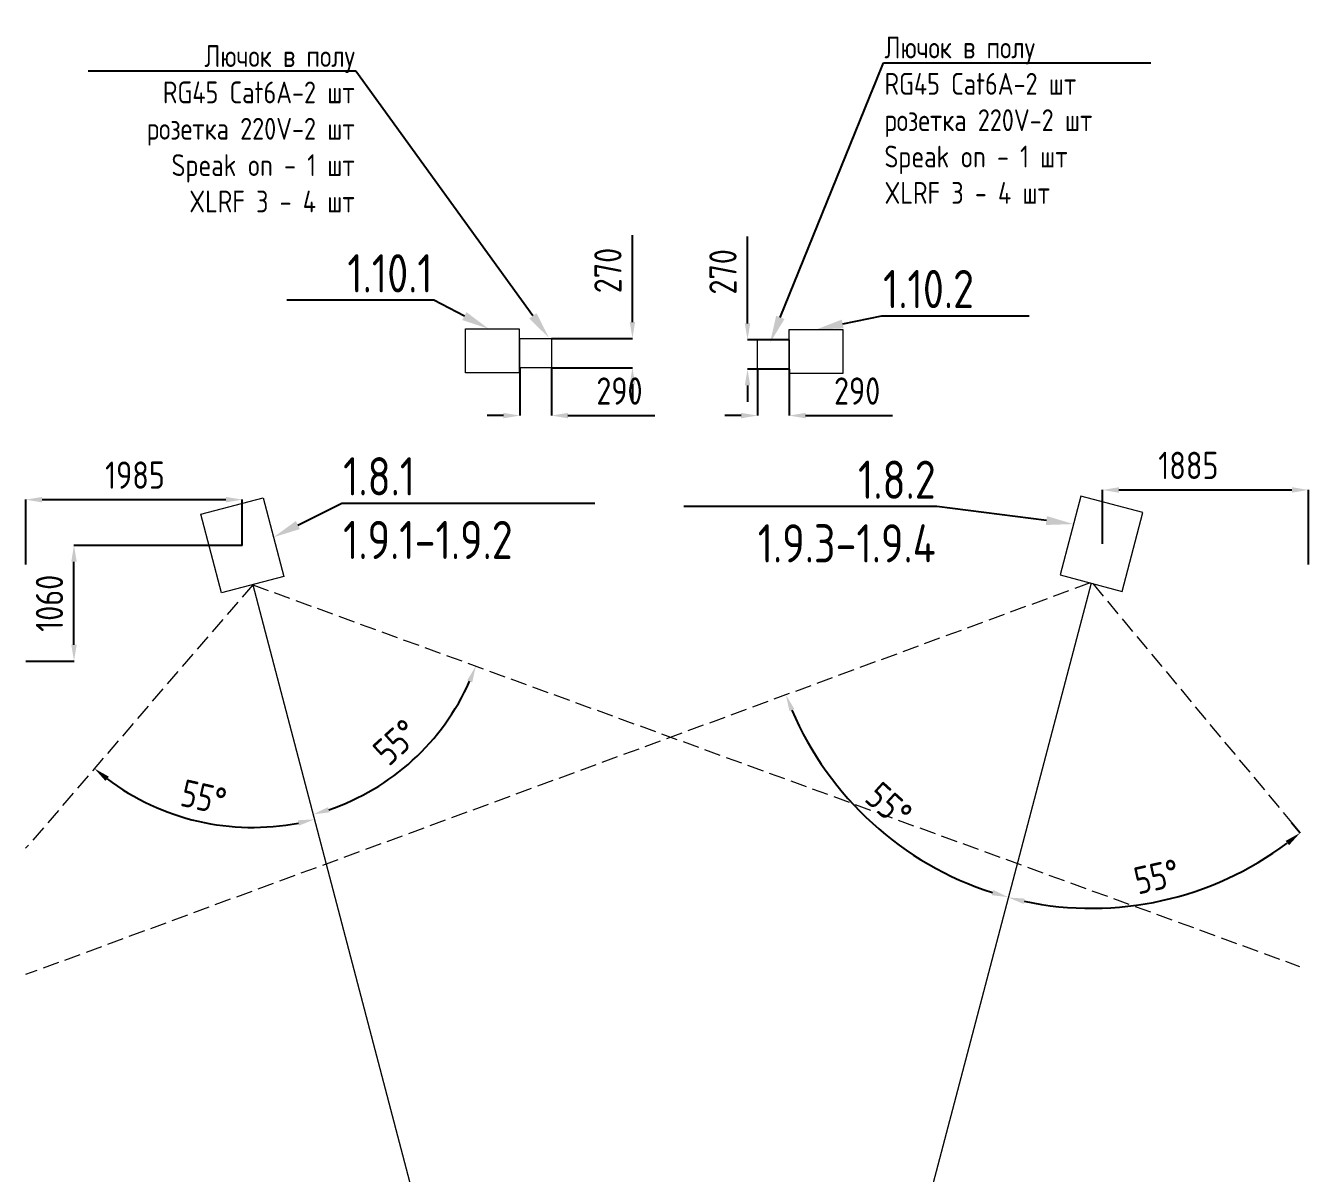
# Model space of a CAD drawing. Header units: millimetres. Extents: x 0 to 9483559, y -180456 to 305735.
# Drawn here: x 400969 to 412729, y 295212 to 305735 of the extents above; entities that cross this region are included whole.
import ezdxf
from ezdxf import colors
from ezdxf.entities.mleader import LeaderData, LeaderLine
from ezdxf.math import Vec2, Vec3

# ---------------------------------------------------------------- set-up
doc = ezdxf.new("R2010")
doc.units = ezdxf.units.MM
doc.linetypes.add('ГОСТ 2.303 4', pattern=[7, 5, -2, 0])
doc.layers.add('EI_DIMS_DETAIL', color=7, linetype='Continuous')
doc.styles.get("Standard").update_dxf_attribs({"font": 'GOST.TTF'})
doc.dimstyles.get("Standard").update_dxf_attribs({"dimtxt": 250, "dimasz": 150, "dimexe": 0.18, "dimexo": 0.0625, "dimgap": 100, "dimtad": 1, "dimdec": 0, "dimrnd": 5, "dimzin": 0, "dimdsep": 46, "dimtxsty": 'Standard', "dimcen": 0.09, "dimadec": 0, "dimazin": 0, "dimtfac": 1, "dimtdec": 0, "dimtofl": 0, "dimtmove": 0, "dimatfit": 3, "dimfxl": 1, "dimtolj": 1, "dimtzin": 0, "dimarcsym": 0})

# ---------------------------------------------------------------- blocks, each defined once
blk = doc.blocks.new('*D392')
at = {"layer": 'Defpoints', "color": 0, "lineweight": 9, "ltscale": 100, "transparency": 16777216}
for p in [(402955, 301389), (402955, 300969), (400969, 300793)]:
    blk.add_point(p, dxfattribs=at)
at = {"layer": 'EI_DIMS_DETAIL', "color": 0, "lineweight": -2, "ltscale": 100, "transparency": 16777216}
for p, q in [((400969, 300793), (400969, 301390)), ((401119, 301389), (402805, 301389)), ((402955, 300969), (402955, 301390))]:
    blk.add_line(p, q, dxfattribs=at)
at = {"layer": 'EI_DIMS_DETAIL', "color": 0, "lineweight": 9, "ltscale": 100, "transparency": 16777216}
for points in [[(401119, 301414), (401119, 301364), (400969, 301389)], [(402805, 301414), (402805, 301364), (402955, 301389)]]:
    blk.add_solid(points, dxfattribs=at)
at = {"layer": 'EI_DIMS_DETAIL', "color": 0, "lineweight": 9, "ltscale": 100, "transparency": 16777216, "insert": (401971, 301614), "char_height": 250, "attachment_point": 5}
blk.add_mtext('\\A1;1985', dxfattribs=at)
blk = doc.blocks.new('*D393')
at = {"layer": 'Defpoints', "color": 0, "lineweight": 9, "ltscale": 100, "transparency": 16777216}
for p in [(401412, 300969), (402955, 300969), (400969, 299909)]:
    blk.add_point(p, dxfattribs=at)
at = {"layer": 'EI_DIMS_DETAIL', "color": 0, "lineweight": -2, "ltscale": 100, "transparency": 16777216}
for p, q in [((402955, 300969), (401412, 300969)), ((401412, 300059), (401412, 300819)), ((400969, 299909), (401413, 299909))]:
    blk.add_line(p, q, dxfattribs=at)
at = {"layer": 'EI_DIMS_DETAIL', "color": 0, "lineweight": 9, "ltscale": 100, "transparency": 16777216}
for points in [[(401387, 300819), (401437, 300819), (401412, 300969)], [(401387, 300059), (401437, 300059), (401412, 299909)]]:
    blk.add_solid(points, dxfattribs=at)
at = {"layer": 'EI_DIMS_DETAIL', "color": 0, "lineweight": 9, "ltscale": 100, "transparency": 16777216, "insert": (401187, 300439), "char_height": 250, "attachment_point": 5, "rotation": 90}
blk.add_mtext('\\A1;1060', dxfattribs=at)
blk = doc.blocks.new('*D394')
at = {"layer": 'Defpoints', "color": 0, "lineweight": 9, "ltscale": 100, "transparency": 16777216}
for p in [(412729, 301478), (410842, 300984), (412729, 300793)]:
    blk.add_point(p, dxfattribs=at)
at = {"layer": 'EI_DIMS_DETAIL', "color": 0, "lineweight": -2, "ltscale": 100, "transparency": 16777216}
for p, q in [((410842, 300984), (410842, 301479)), ((410992, 301478), (412579, 301478)), ((412729, 300793), (412729, 301479))]:
    blk.add_line(p, q, dxfattribs=at)
at = {"layer": 'EI_DIMS_DETAIL', "color": 0, "lineweight": 9, "ltscale": 100, "transparency": 16777216}
for points in [[(410992, 301503), (410992, 301453), (410842, 301478)], [(412579, 301503), (412579, 301453), (412729, 301478)]]:
    blk.add_solid(points, dxfattribs=at)
at = {"layer": 'EI_DIMS_DETAIL', "color": 0, "lineweight": 9, "ltscale": 100, "transparency": 16777216, "insert": (411629, 301703), "char_height": 250, "attachment_point": 5}
blk.add_mtext('\\A1;1885', dxfattribs=at)
blk = doc.blocks.new('*D395')
at = {"layer": 'Defpoints', "color": 0, "lineweight": 9, "ltscale": 100, "transparency": 16777216}
for p in [(403050, 300608), (403050, 300608), (402208, 298550), (400969, 298192), (407122, 285124)]:
    blk.add_point(p, dxfattribs=at)
at = {"layer": 'EI_DIMS_DETAIL', "color": 0, "lineweight": -2, "ltscale": 100, "transparency": 16777216}
blk.add_arc((403050, 300608), 2224, 233.1224, 280.8665, dxfattribs=at)
at = {"layer": 'EI_DIMS_DETAIL', "color": 0, "lineweight": 9, "ltscale": 100, "transparency": 16777216}
for points in [[(401700, 298810), (401732, 298849), (401599, 298924)], [(403464, 298449), (403475, 298400), (403616, 298458)]]:
    blk.add_solid(points, dxfattribs=at)
at = {"layer": 'EI_DIMS_DETAIL', "color": 0, "lineweight": 9, "ltscale": 100, "transparency": 16777216, "insert": (402601, 298661), "char_height": 250, "attachment_point": 5, "rotation": 346.9945}
blk.add_mtext('\\A1;55°', dxfattribs=at)
blk = doc.blocks.new('*D396')
at = {"layer": 'Defpoints', "color": 0, "lineweight": 9, "ltscale": 100, "transparency": 16777216}
for p in [(403050, 300608), (403050, 300608), (404241, 298785), (412649, 297110), (407122, 285124)]:
    blk.add_point(p, dxfattribs=at)
at = {"layer": 'EI_DIMS_DETAIL', "color": 0, "lineweight": -2, "ltscale": 100, "transparency": 16777216}
blk.add_arc((403050, 300608), 2177, 288.6802, 336.0242, dxfattribs=at)
at = {"layer": 'EI_DIMS_DETAIL', "color": 0, "lineweight": 9, "ltscale": 100, "transparency": 16777216}
for points in [[(405017, 299733), (405063, 299714), (405096, 299863)], [(403755, 298522), (403741, 298570), (403604, 298503)]]:
    blk.add_solid(points, dxfattribs=at)
at = {"layer": 'EI_DIMS_DETAIL', "color": 0, "lineweight": 9, "ltscale": 100, "transparency": 16777216, "insert": (404366, 299166), "char_height": 250, "attachment_point": 5, "rotation": 42.3522}
blk.add_mtext('\\A1;55°', dxfattribs=at)
blk = doc.blocks.new('*D397')
at = {"layer": 'Defpoints', "color": 0, "lineweight": 9, "ltscale": 100, "transparency": 16777216}
for p in [(410728, 300626), (410738, 300623), (408405, 298770), (400969, 297034), (406535, 284688)]:
    blk.add_point(p, dxfattribs=at)
at = {"layer": 'EI_DIMS_DETAIL', "color": 0, "lineweight": -2, "ltscale": 100, "transparency": 16777216}
blk.add_arc((410739, 300630), 2984, 203.0877, 252.3461, dxfattribs=at)
at = {"layer": 'EI_DIMS_DETAIL', "color": 0, "lineweight": 9, "ltscale": 100, "transparency": 16777216}
for points in [[(407971, 299451), (408017, 299469), (407939, 299599)], [(409841, 297810), (409827, 297762), (409978, 297744)]]:
    blk.add_solid(points, dxfattribs=at)
at = {"layer": 'EI_DIMS_DETAIL', "color": 0, "lineweight": 9, "ltscale": 100, "transparency": 16777216, "insert": (408883, 298589), "char_height": 250, "attachment_point": 5, "rotation": 317.7169}
blk.add_mtext('\\A1;55°', dxfattribs=at)
blk = doc.blocks.new('*D398')
at = {"layer": 'Defpoints', "color": 0, "lineweight": 9, "ltscale": 100, "transparency": 16777216}
for p in [(410738, 300623), (410753, 300619), (412575, 298428), (410918, 297647), (406535, 284688)]:
    blk.add_point(p, dxfattribs=at)
at = {"layer": 'EI_DIMS_DETAIL', "color": 0, "lineweight": -2, "ltscale": 100, "transparency": 16777216}
blk.add_line((412575, 298428), (412654, 298334), dxfattribs=at)
blk.add_arc((410740, 300634), 2992, 258.0989, 306.8772, dxfattribs=at)
at = {"layer": 'EI_DIMS_DETAIL', "color": 0, "lineweight": 9, "ltscale": 100, "transparency": 16777216}
for points in [[(412521, 298260), (412552, 298221), (412654, 298334)], [(410118, 297682), (410129, 297731), (409978, 297741)]]:
    blk.add_solid(points, dxfattribs=at)
at = {"layer": 'EI_DIMS_DETAIL', "color": 0, "lineweight": 9, "ltscale": 100, "transparency": 16777216, "insert": (411339, 297933), "char_height": 250, "attachment_point": 5, "rotation": 12.4881}
blk.add_mtext('\\A1;55°', dxfattribs=at)
blk = doc.blocks.new('*D401')
at = {"color": 0, "lineweight": -2, "ltscale": 100, "transparency": 16777216}
for p, q in [((405499, 302598), (405499, 302160)), ((405790, 302598), (405790, 302160)), ((405349, 302160), (405199, 302160)), ((405940, 302160), (406737, 302160))]:
    blk.add_line(p, q, dxfattribs=at)
at = {"color": 0, "lineweight": 9, "ltscale": 100, "transparency": 16777216}
for points in [[(405349, 302185), (405349, 302135), (405499, 302160)], [(405940, 302185), (405940, 302135), (405790, 302160)]]:
    blk.add_solid(points, dxfattribs=at)
at = {"layer": 'Defpoints', "color": 0, "lineweight": 9, "ltscale": 100, "transparency": 16777216}
for p in [(405499, 302598), (405790, 302598), (405790, 302160)]:
    blk.add_point(p, dxfattribs=at)
at = {"color": 0, "lineweight": 9, "ltscale": 100, "transparency": 16777216, "insert": (406413, 302385), "char_height": 250, "attachment_point": 5}
blk.add_mtext('\\A1;290', dxfattribs=at)
blk = doc.blocks.new('*D402')
at = {"color": 0, "lineweight": -2, "ltscale": 100, "transparency": 16777216}
for p, q in [((406532, 303017), (406532, 303814)), ((405790, 302867), (406533, 302867)), ((405790, 302598), (406533, 302598)), ((406532, 302448), (406532, 302298))]:
    blk.add_line(p, q, dxfattribs=at)
at = {"color": 0, "lineweight": 9, "ltscale": 100, "transparency": 16777216}
for points in [[(406507, 303017), (406557, 303017), (406532, 302867)], [(406507, 302448), (406557, 302448), (406532, 302598)]]:
    blk.add_solid(points, dxfattribs=at)
at = {"layer": 'Defpoints', "color": 0, "lineweight": 9, "ltscale": 100, "transparency": 16777216}
for p in [(405790, 302867), (406532, 302867), (405790, 302598)]:
    blk.add_point(p, dxfattribs=at)
at = {"color": 0, "lineweight": 9, "ltscale": 100, "transparency": 16777216, "insert": (406307, 303490), "char_height": 250, "attachment_point": 5, "rotation": 90}
blk.add_mtext('\\A1;270', dxfattribs=at)
blk = doc.blocks.new('*D399')
at = {"color": 0, "lineweight": -2, "ltscale": 100, "transparency": 16777216}
for p, q in [((407678, 302586), (407678, 302160)), ((407969, 302586), (407969, 302160)), ((407528, 302160), (407378, 302160)), ((408119, 302160), (408916, 302160))]:
    blk.add_line(p, q, dxfattribs=at)
at = {"color": 0, "lineweight": 9, "ltscale": 100, "transparency": 16777216}
for points in [[(407528, 302185), (407528, 302135), (407678, 302160)], [(408119, 302185), (408119, 302135), (407969, 302160)]]:
    blk.add_solid(points, dxfattribs=at)
at = {"layer": 'Defpoints', "color": 0, "lineweight": 9, "ltscale": 100, "transparency": 16777216}
for p in [(407678, 302586), (407969, 302586), (407969, 302160)]:
    blk.add_point(p, dxfattribs=at)
at = {"color": 0, "lineweight": 9, "ltscale": 100, "transparency": 16777216, "insert": (408592, 302385), "char_height": 250, "attachment_point": 5}
blk.add_mtext('\\A1;290', dxfattribs=at)
blk = doc.blocks.new('*D400')
at = {"color": 0, "lineweight": -2, "ltscale": 100, "transparency": 16777216}
for p, q in [((407587, 303005), (407587, 303802)), ((407969, 302855), (407587, 302855)), ((407969, 302586), (407587, 302586)), ((407587, 302436), (407587, 302286))]:
    blk.add_line(p, q, dxfattribs=at)
at = {"color": 0, "lineweight": 9, "ltscale": 100, "transparency": 16777216}
for points in [[(407562, 303005), (407612, 303005), (407587, 302855)], [(407562, 302436), (407612, 302436), (407587, 302586)]]:
    blk.add_solid(points, dxfattribs=at)
at = {"layer": 'Defpoints', "color": 0, "lineweight": 9, "ltscale": 100, "transparency": 16777216}
for p in [(407587, 302855), (407969, 302855), (407969, 302586)]:
    blk.add_point(p, dxfattribs=at)
at = {"color": 0, "lineweight": 9, "ltscale": 100, "transparency": 16777216, "insert": (407362, 303478), "char_height": 250, "attachment_point": 5, "rotation": 90}
blk.add_mtext('\\A1;270', dxfattribs=at)

msp = doc.modelspace()

# ---------------------------------------------------------------- linework, layer by layer
at = {"color": 4, "linetype": 'ГОСТ 2.303 4', "lineweight": 9, "ltscale": 30}
for p, q in [((410728.2, 300626), (400968.8, 297033.7)), ((403050.3, 300608.4), (400968.8, 298192)), ((403050.3, 300608.4), (412648.9, 297109.6)), ((410752.8, 300619.5), (412575.1, 298428.3))]:
    msp.add_line(p, q, dxfattribs=at)
at = {"color": 4, "lineweight": 9, "ltscale": 100}
for p, q in [((403050.3, 300608.4), (407122, 285123.6)), ((410737.6, 300623.5), (406535.2, 284688.2))]:
    msp.add_line(p, q, dxfattribs=at)
at = {"lineweight": 9}
for points in [[(405492.5, 302552.2), (405002.5, 302552.2), (405002.5, 302956.2), (405492.5, 302956.2)], [(405789.9, 302866.9), (405789.9, 302598), (405499.3, 302598), (405499.3, 302866.9)]]:
    msp.add_lwpolyline(points, close=True, dxfattribs=at)
at = {"lineweight": 9, "elevation": 0}
msp.add_lwpolyline([(408460.2, 302544.6), (407970.2, 302544.6), (407970.2, 302948.6), (408460.2, 302948.6)], close=True, dxfattribs=at)
at = {"lineweight": 9, "ltscale": 100}
for points in [[(411212.7, 301269.9), (410642.2, 301420), (410452.4, 300698.5), (411022.9, 300548.4)], [(402575.2, 301254.8), (403145.8, 301404.9), (403335.6, 300683.5), (402765.1, 300533.4)]]:
    msp.add_lwpolyline(points, close=True, dxfattribs=at)

# ---------------------------------------------------------------- dimensions: what is measured, and where the dimension line sits
at = {"layer": 'EI_DIMS_DETAIL', "lineweight": 9, "ltscale": 100}
for base, p1, p2, picture, middle in [((402955.4, 301389.4), (400968.8, 300792.6), (402955.4, 300969.1), '*D392', (401970.6, 301389.4)), ((412728.9, 301478.4), (410841.7, 300984.2), (412728.9, 300792.6), '*D394', (411628.9, 301478.4))]:
    dim = msp.add_linear_dim(base=base, p1=p1, p2=p2, dimstyle='Standard', dxfattribs=at)
    dim.commit()
    dim.dimension.update_dxf_attribs({"geometry": picture, "text_midpoint": middle, "dimtype": 160})
dim = msp.add_linear_dim(base=(401412.3472, 300969.1463), p1=(400968.7609, 299908.5552), p2=(402955.4417, 300969.1463), angle=90, dimstyle='Standard', dxfattribs=at)
dim.commit()
dim.dimension.update_dxf_attribs({"geometry": '*D393', "text_midpoint": (401187.2578, 300438.8507)})
for base, line1, line2, picture, middle in [((408405.3, 298770.4), ((410737.6, 300623.5), (406535.2, 284688.2)), ((410728.2, 300626), (400968.8, 297033.7)), '*D397', (408883, 298588.7)), ((402208.3, 298550.3), ((403050.3, 300608.4), (407122, 285123.6)), ((403050.3, 300608.4), (400968.8, 298192)), '*D395', (402600.6, 298661.1)), ((404240.8, 298785.4), ((403050.3, 300608.4), (412648.9, 297109.6)), ((403050.3, 300608.4), (407122, 285123.6)), '*D396', (404365.5, 299165.7)), ((410918, 297647.4), ((410752.8, 300619.5), (412575.1, 298428.3)), ((410737.6, 300623.5), (406535.2, 284688.2)), '*D398', (411338.8, 297932.7))]:
    dim = msp.add_angular_dim_2l(base=base, line1=line1, line2=line2, dimstyle='Standard', dxfattribs=at)
    dim.commit()
    dim.dimension.update_dxf_attribs({"geometry": picture, "text_midpoint": middle})

# ---------------------------------------------------------------- leaders
at = {"lineweight": 9}
ml = msp.add_multileader_mtext('Standard', dxfattribs=at)
ml.set_content('1.10.1', color=256)
ml.set_leader_properties()
ml.build(insert=Vec2(0, 0))
ml.multileader.update_dxf_attribs({"text_left_attachment_type": 6, "text_right_attachment_type": 6, "arrow_head_size": 250})
ctx = ml.context
ctx.base_point, ctx.char_height, ctx.arrow_head_size, ctx.plane_origin = Vec3(403948.8, 303219.6, 0), 350, 250, Vec3(402580.1, 302642.9, 0)
ctx.left_attachment, ctx.right_attachment, ctx.text_align_type = 6, 6, 2
notes = []
notes.append((ctx, [(1, (1, 1, 0), (404711.1, 303219.6, 0), (-1, 0), 8, [(0, [(405212.1, 302956.2, 0)], 0, [])])]))
ctx.mtext.insert, ctx.mtext.alignment, ctx.mtext.flow_direction = Vec3(404701.1, 303639.6, 0), 3, 5
ml = msp.add_multileader_mtext('Standard', dxfattribs=at)
ml.set_content('1.10.2', color=256)
ml.set_leader_properties()
ml.build(insert=Vec2(0, 0))
ml.multileader.update_dxf_attribs({"text_left_attachment_type": 6, "text_right_attachment_type": 6, "arrow_head_size": 250})
ctx = ml.context
ctx.base_point, ctx.char_height, ctx.arrow_head_size, ctx.plane_origin = Vec3(408827.4, 303075.3, 0), 350, 250, Vec3(410031.5, 304338.3, 0)
ctx.left_attachment, ctx.right_attachment = 6, 6
notes.append((ctx, [(0, (1, 1, 0), (408819.4, 303075.3, 0), (1, 0), 8, [(0, [(408215.2, 302948.6, 0)], 0, [])])]))
ctx.mtext.insert, ctx.mtext.flow_direction = Vec3(408829.4, 303495.3, 0), 5
ml = msp.add_multileader_mtext('Standard', dxfattribs=at)
ml.set_content('1.8.1^J1.9.1-1.9.2', color=256)
ml.set_leader_properties()
ml.build(insert=Vec2(0, 0))
ml.multileader.update_dxf_attribs({"text_left_attachment_type": 6, "text_right_attachment_type": 6, "arrow_head_size": 250})
ctx = ml.context
ctx.base_point, ctx.char_height, ctx.arrow_head_size, ctx.plane_origin = Vec3(403876.8, 301358.2, 0), 350, 250, Vec3(403745.4, 300980.2, 0)
ctx.left_attachment, ctx.right_attachment = 6, 6
notes.append((ctx, [(0, (1, 1, 0), (403868.8, 301358.2, 0), (1, 0), 8, [(0, [(403240.7, 301044.2, 0)], 0, [])])]))
ctx.mtext.insert, ctx.mtext.flow_direction = Vec3(403878.8, 301778.2, 0), 5
ml = msp.add_multileader_mtext('Standard', dxfattribs=at)
ml.set_content('1.8.2^J1.9.3-1.9.4', color=256)
ml.set_leader_properties()
ml.build(insert=Vec2(0, 0))
ml.multileader.update_dxf_attribs({"text_left_attachment_type": 6, "text_right_attachment_type": 6, "arrow_head_size": 250})
ctx = ml.context
ctx.base_point, ctx.char_height, ctx.arrow_head_size, ctx.plane_origin = Vec3(407734.7, 301327, 0), 350, 250, Vec3(411690.3, 301787, 0)
ctx.left_attachment, ctx.right_attachment, ctx.text_align_type = 6, 6, 2
notes.append((ctx, [(1, (1, 1, 0), (409322.8, 301327, 0), (-1, 0), 8, [(0, [(410575.2, 301165.4, 0)], 0, [])])]))
ctx.mtext.insert, ctx.mtext.alignment, ctx.mtext.flow_direction = Vec3(409312.8, 301747, 0), 3, 5
for ctx, leaders in notes:
    for number, flags, end, landing, length, lines in leaders:
        leader = LeaderData()
        leader.index, (leader.has_last_leader_line, leader.has_dogleg_vector, leader.attachment_direction) = number, flags
        leader.last_leader_point, leader.dogleg_vector, leader.dogleg_length = Vec3(end), Vec3(landing), length
        for number, points, colour, breaks in lines:
            line = LeaderLine()
            line.index, line.vertices, line.color, line.breaks = number, Vec3.list(points), colors.encode_raw_color(colour), breaks
            leader.lines.append(line)
        ctx.leaders.append(leader)

# ---------------------------------------------------------------- next in the draw order: leaders
ml = msp.add_multileader_mtext('Standard', dxfattribs=at)
ml.set_content('Лючок в полу^JRG45 Cat6A-2 шт^Jрозетка 220V-2 шт^JSpeak on - 1 шт^JXLRF 3 - 4 шт', color=256)
ml.set_leader_properties()
ml.build(insert=Vec2(0, 0))
ml.multileader.update_dxf_attribs({"text_left_attachment_type": 6, "text_right_attachment_type": 6, "arrow_head_size": 250})
ctx = ml.context
ctx.base_point, ctx.char_height, ctx.arrow_head_size, ctx.plane_origin = Vec3(401917.7, 305316.7, 0), 200, 250, Vec3(404418.9, 305392.8, 0)
ctx.left_attachment, ctx.right_attachment, ctx.text_align_type = 6, 6, 2
notes = []
notes.append((ctx, [(1, (1, 1, 0), (403995.5, 305316.7, 0), (-1, 0), 8, [(0, [(405766.8, 302872.1, 0)], 0, [])])]))
ctx.mtext.insert, ctx.mtext.alignment, ctx.mtext.flow_direction = Vec3(403985.5, 305556.7, 0), 3, 5
ctx.mtext.has_bg_fill, ctx.mtext.bg_color, ctx.mtext.bg_scale_factor, ctx.mtext.bg_transparency, ctx.mtext.use_window_bg_color = 1, -1027028792, 1.5, 0, 1
ml = msp.add_multileader_mtext('Standard', dxfattribs=at)
ml.set_content('Лючок в полу^JRG45 Cat6A-2 шт^Jрозетка 220V-2 шт^JSpeak on - 1 шт^JXLRF 3 - 4 шт', color=256)
ml.set_leader_properties()
ml.build(insert=Vec2(0, 0))
ml.multileader.update_dxf_attribs({"text_left_attachment_type": 6, "text_right_attachment_type": 6, "arrow_head_size": 250})
ctx = ml.context
ctx.base_point, ctx.char_height, ctx.arrow_head_size, ctx.plane_origin = Vec3(408840.7, 305395.4, 0), 200, 250, Vec3(408292.9, 305167.4, 0)
ctx.left_attachment, ctx.right_attachment = 6, 6
notes.append((ctx, [(0, (1, 1, 0), (408832.7, 305395.4, 0), (1, 0), 8, [(0, [(407794.1, 302828.6, 0)], 0, [])])]))
ctx.mtext.insert, ctx.mtext.flow_direction = Vec3(408842.7, 305635.4, 0), 5
ctx.mtext.has_bg_fill, ctx.mtext.bg_color, ctx.mtext.bg_scale_factor, ctx.mtext.bg_transparency, ctx.mtext.use_window_bg_color = 1, -1027028792, 1.5, 0, 1
for ctx, leaders in notes:
    for number, flags, end, landing, length, lines in leaders:
        leader = LeaderData()
        leader.index, (leader.has_last_leader_line, leader.has_dogleg_vector, leader.attachment_direction) = number, flags
        leader.last_leader_point, leader.dogleg_vector, leader.dogleg_length = Vec3(end), Vec3(landing), length
        for number, points, colour, breaks in lines:
            line = LeaderLine()
            line.index, line.vertices, line.color, line.breaks = number, Vec3.list(points), colors.encode_raw_color(colour), breaks
            leader.lines.append(line)
        ctx.leaders.append(leader)

# ---------------------------------------------------------------- next in the draw order: linework, layer by layer
msp.add_lwpolyline([(407969.1, 302855), (407969.1, 302586.1), (407678.5, 302586.1), (407678.5, 302855)], close=True, dxfattribs=at)

# ---------------------------------------------------------------- next in the draw order: dimensions: what is measured, and where the dimension line sits
at = {"lineweight": 9, "ltscale": 100}
dim = msp.add_linear_dim(base=(406532.3, 302866.9), p1=(405789.9, 302598), p2=(405789.9, 302866.9), angle=90, dimstyle='Standard', dxfattribs=at)
dim.commit()
dim.dimension.update_dxf_attribs({"geometry": '*D402', "text_midpoint": (406532.3, 303490.2), "dimtype": 160})
dim = msp.add_linear_dim(base=(407586.9, 302855), p1=(407969.1, 302586.1), p2=(407969.1, 302855), angle=90, dimstyle='Standard', dxfattribs=at)
dim.commit()
dim.dimension.update_dxf_attribs({"geometry": '*D400', "text_midpoint": (407361.8, 303478.4)})
for base, p1, p2, picture, middle in [((405789.9, 302160.1), (405499.3, 302598), (405789.9, 302598), '*D401', (406413.3, 302385.2)), ((407969.1, 302160.2), (407678.5, 302586.1), (407969.1, 302586.1), '*D399', (408592.4, 302385.3))]:
    dim = msp.add_linear_dim(base=base, p1=p1, p2=p2, dimstyle='Standard', dxfattribs=at)
    dim.commit()
    dim.dimension.update_dxf_attribs({"geometry": picture, "text_midpoint": middle})

doc.saveas('drawing.dxf')
